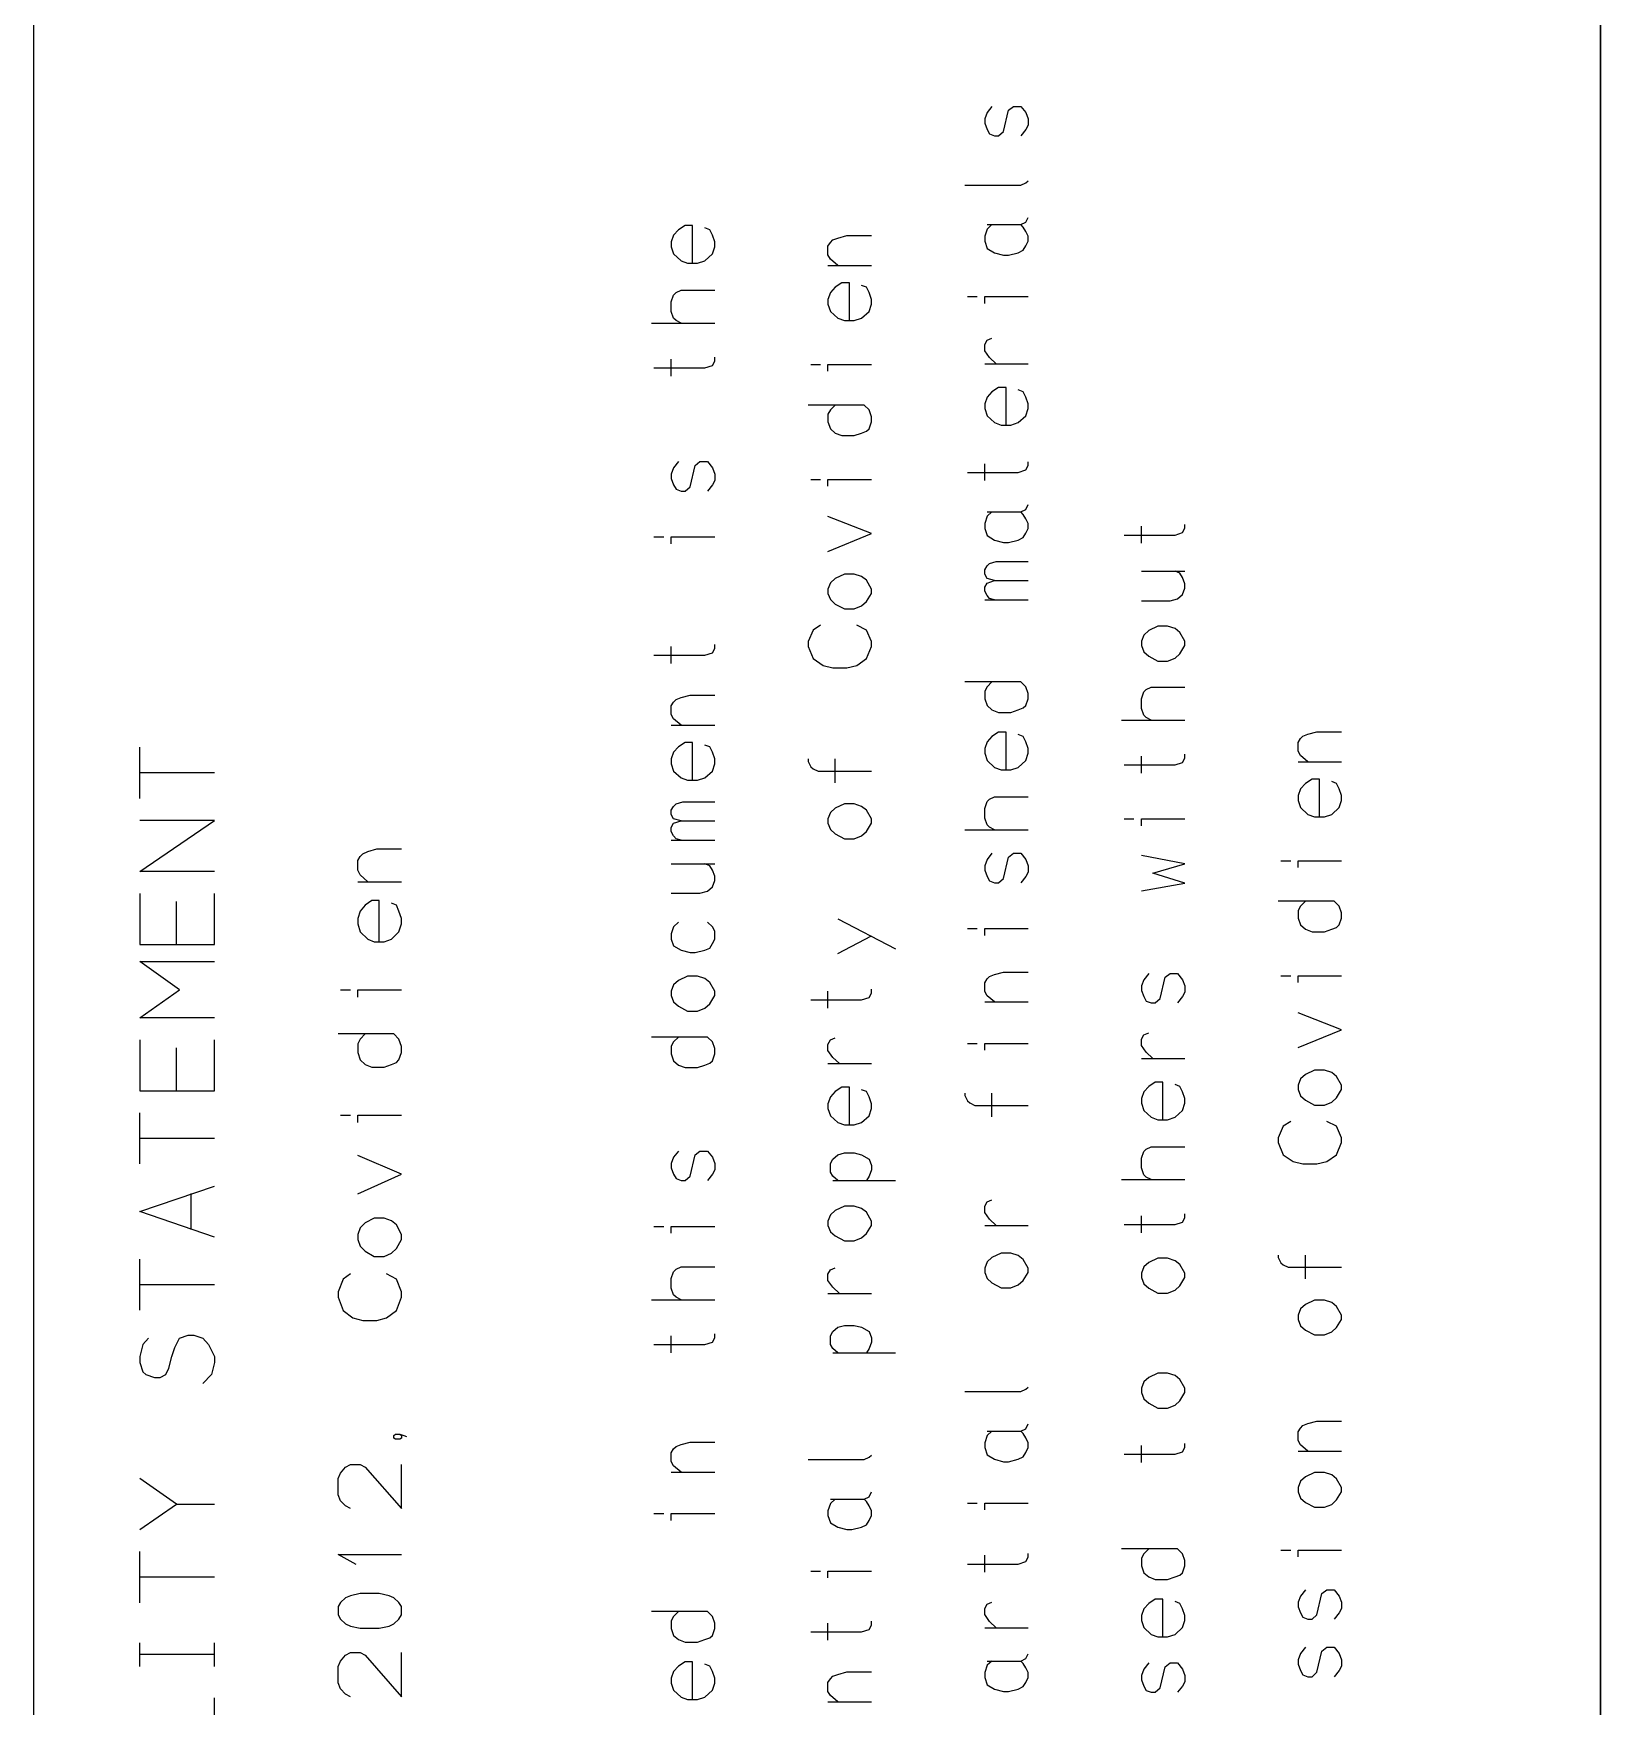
# Model space of a CAD drawing. Extents: x 8 to 288, y -6 to 426.
# Drawn here: x 248.99 to 278.99, y 275.71 to 307.74 of the extents above; entities that cross this region are included whole.
import ezdxf

# ---------------------------------------------------------------- set-up
doc = ezdxf.new("R2010")
doc.units = 0
doc.layers.get('0').update_dxf_attribs({"linetype": 'CONTINUOUS'})

msp = doc.modelspace()

# ---------------------------------------------------------------- linework, layer by layer
at = {"color": 0}
for p, q in [((278.985, 416.5), (278.985, 3.5002)), ((248.985, 308.5), (248.985, 246.499)), ((278.985, 246.499), (278.985, 308.5)), ((267.335, 306.348), (267.242, 306.228)), ((267.556, 305.866), (267.651, 306.275)), ((267.651, 306.275), (267.745, 306.348)), ((267.745, 306.348), (267.886, 306.348)), ((267.886, 306.348), (267.982, 306.228)), ((267.242, 306.228), (267.195, 306.108)), ((267.195, 306.108), (267.195, 306.024)), ((267.195, 306.024), (267.242, 305.904)), ((267.982, 306.228), (268.029, 306.108)), ((268.029, 305.986), (267.982, 305.904)), ((268.029, 306.108), (268.029, 305.986)), ((267.242, 305.904), (267.288, 305.82)), ((267.288, 305.82), (267.384, 305.784)), ((267.384, 305.784), (267.462, 305.784)), ((267.462, 305.784), (267.556, 305.866)), ((267.982, 305.904), (267.886, 305.784)), ((266.816, 304.841), (267.886, 304.841)), ((267.886, 304.841), (267.982, 304.887)), ((267.982, 304.887), (268.029, 304.924)), ((261.462, 304.068), (261.335, 303.985)), ((261.604, 304.068), (261.462, 304.068)), ((261.604, 303.346), (261.604, 304.068)), ((261.933, 303.985), (261.84, 304.023)), ((267.242, 303.999), (267.195, 303.862)), ((267.335, 304.084), (267.242, 303.999)), ((267.242, 304.084), (267.886, 304.084)), ((267.886, 304.084), (267.982, 304.13)), ((267.933, 304.037), (267.886, 304.084)), ((267.982, 303.954), (267.933, 304.037)), ((267.982, 304.13), (268.029, 304.222)), ((261.241, 303.883), (261.195, 303.754)), ((261.195, 303.754), (261.195, 303.662)), ((261.335, 303.985), (261.241, 303.883)), ((261.982, 303.883), (261.933, 303.985)), ((262.029, 303.754), (261.982, 303.883)), ((262.029, 303.662), (262.029, 303.754)), ((264.195, 303.67), (264.241, 303.744)), ((264.195, 303.503), (264.195, 303.67)), ((264.241, 303.744), (264.288, 303.791)), ((264.288, 303.791), (264.384, 303.827)), ((264.384, 303.827), (264.556, 303.874)), ((264.556, 303.874), (265.029, 303.874)), ((267.195, 303.862), (267.195, 303.768)), ((267.195, 303.768), (267.242, 303.63)), ((267.933, 303.593), (267.982, 303.676)), ((268.029, 303.862), (267.982, 303.954)), ((267.982, 303.676), (268.029, 303.768)), ((268.029, 303.768), (268.029, 303.862)), ((261.195, 303.662), (261.241, 303.523)), ((261.241, 303.523), (261.384, 303.393)), ((261.384, 303.393), (261.509, 303.346)), ((261.698, 303.346), (261.84, 303.393)), ((261.84, 303.393), (261.982, 303.523)), ((261.982, 303.523), (262.029, 303.662)), ((264.241, 303.421), (264.195, 303.503)), ((264.384, 303.299), (264.241, 303.421)), ((267.242, 303.63), (267.384, 303.546)), ((267.384, 303.546), (267.556, 303.5)), ((267.556, 303.5), (267.651, 303.5)), ((267.651, 303.5), (267.839, 303.546)), ((267.839, 303.546), (267.933, 303.593)), ((261.509, 303.346), (261.698, 303.346)), ((264.195, 303.299), (265.029, 303.299)), ((261.195, 302.607), (261.241, 302.737)), ((261.241, 302.737), (261.288, 302.784)), ((261.288, 302.784), (261.384, 302.829)), ((261.384, 302.829), (262.029, 302.829)), ((264.241, 302.784), (264.195, 302.653)), ((264.335, 302.884), (264.241, 302.784)), ((264.462, 302.969), (264.335, 302.884)), ((264.604, 302.969), (264.462, 302.969)), ((264.604, 302.247), (264.604, 302.969)), ((264.933, 302.884), (264.84, 302.922)), ((264.982, 302.784), (264.933, 302.884)), ((265.029, 302.653), (264.982, 302.784)), ((261.195, 302.423), (261.195, 302.607)), ((261.241, 302.292), (261.195, 302.423)), ((264.195, 302.653), (264.195, 302.561)), ((264.195, 302.561), (264.241, 302.423)), ((264.241, 302.423), (264.384, 302.292)), ((264.84, 302.292), (264.982, 302.423)), ((264.982, 302.423), (265.029, 302.561)), ((265.029, 302.561), (265.029, 302.653)), ((266.864, 302.706), (267.053, 302.706)), ((267.195, 302.576), (267.195, 302.706)), ((267.195, 302.706), (268.029, 302.706)), ((260.816, 302.2), (262.029, 302.2)), ((261.288, 302.247), (261.241, 302.292)), ((261.384, 302.2), (261.288, 302.247)), ((264.384, 302.292), (264.509, 302.247)), ((264.509, 302.247), (264.698, 302.247)), ((264.698, 302.247), (264.84, 302.292)), ((267.195, 301.79), (267.242, 301.874)), ((267.195, 301.671), (267.195, 301.79)), ((267.242, 301.874), (267.335, 301.912)), ((261.195, 301.183), (261.195, 301.508)), ((261.982, 301.387), (262.029, 301.471)), ((262.029, 301.471), (262.029, 301.545)), ((267.288, 301.541), (267.195, 301.671)), ((267.415, 301.42), (267.288, 301.541)), ((260.864, 301.341), (261.84, 301.341)), ((261.84, 301.341), (261.982, 301.387)), ((263.864, 301.406), (264.053, 301.406)), ((264.195, 301.276), (264.195, 301.406)), ((264.195, 301.406), (265.029, 301.406)), ((267.195, 301.42), (268.029, 301.42)), ((267.335, 300.885), (267.242, 300.783)), ((267.462, 300.969), (267.335, 300.885)), ((267.604, 300.969), (267.462, 300.969)), ((267.604, 300.247), (267.604, 300.969)), ((267.933, 300.885), (267.839, 300.922)), ((267.982, 300.783), (267.933, 300.885)), ((264.886, 300.63), (263.816, 300.63)), ((264.241, 300.536), (264.195, 300.454)), ((264.335, 300.63), (264.241, 300.536)), ((264.982, 300.536), (264.886, 300.63)), ((265.029, 300.407), (264.982, 300.536)), ((267.242, 300.783), (267.195, 300.653)), ((267.195, 300.653), (267.195, 300.561)), ((267.195, 300.561), (267.242, 300.422)), ((268.029, 300.653), (267.982, 300.783)), ((267.982, 300.422), (268.029, 300.561)), ((268.029, 300.561), (268.029, 300.653)), ((264.195, 300.454), (264.195, 300.306)), ((264.195, 300.306), (264.241, 300.175)), ((264.241, 300.175), (264.335, 300.093)), ((264.933, 300.13), (264.982, 300.175)), ((264.982, 300.175), (265.029, 300.306)), ((265.029, 300.306), (265.029, 300.407)), ((267.242, 300.422), (267.384, 300.293)), ((267.384, 300.293), (267.509, 300.247)), ((267.509, 300.247), (267.698, 300.247)), ((267.698, 300.247), (267.839, 300.293)), ((267.839, 300.293), (267.982, 300.422)), ((264.335, 300.093), (264.462, 300.046)), ((264.462, 300.046), (264.698, 300.046)), ((264.698, 300.046), (264.84, 300.093)), ((264.84, 300.093), (264.933, 300.13)), ((261.335, 299.548), (261.241, 299.428)), ((261.651, 299.474), (261.745, 299.548)), ((261.745, 299.548), (261.886, 299.548)), ((261.886, 299.548), (261.982, 299.428)), ((267.195, 299.183), (267.195, 299.507)), ((268.029, 299.47), (268.029, 299.544)), ((261.241, 299.428), (261.195, 299.307)), ((261.195, 299.307), (261.195, 299.224)), ((261.195, 299.224), (261.241, 299.103)), ((261.556, 299.066), (261.651, 299.474)), ((261.982, 299.428), (262.029, 299.307)), ((262.029, 299.187), (261.982, 299.103)), ((262.029, 299.307), (262.029, 299.187)), ((263.864, 299.205), (264.053, 299.205)), ((264.195, 299.075), (264.195, 299.205)), ((264.195, 299.205), (265.029, 299.205)), ((266.864, 299.34), (267.839, 299.34)), ((267.839, 299.34), (267.982, 299.387)), ((267.982, 299.387), (268.029, 299.47)), ((261.241, 299.103), (261.288, 299.02)), ((261.288, 299.02), (261.384, 298.983)), ((261.384, 298.983), (261.462, 298.983)), ((261.462, 298.983), (261.556, 299.066)), ((261.982, 299.103), (261.886, 298.983)), ((267.335, 298.584), (267.242, 298.5)), ((267.242, 298.584), (267.886, 298.584)), ((267.886, 298.584), (267.982, 298.629)), ((267.933, 298.537), (267.886, 298.584)), ((267.982, 298.629), (268.029, 298.723)), ((265.029, 298.17), (264.195, 298.494)), ((267.242, 298.5), (267.195, 298.36)), ((267.195, 298.36), (267.195, 298.268)), ((267.195, 298.268), (267.242, 298.13)), ((267.982, 298.454), (267.933, 298.537)), ((268.029, 298.36), (267.982, 298.454)), ((267.982, 298.176), (268.029, 298.268)), ((268.029, 298.268), (268.029, 298.36)), ((270.195, 297.983), (270.195, 298.308)), ((270.982, 298.187), (271.029, 298.271)), ((271.029, 298.271), (271.029, 298.344)), ((260.864, 298.105), (261.053, 298.105)), ((261.195, 297.976), (261.195, 298.105)), ((261.195, 298.105), (262.029, 298.105)), ((264.195, 297.827), (265.029, 298.17)), ((267.242, 298.13), (267.384, 298.046)), ((267.384, 298.046), (267.556, 298)), ((267.556, 298), (267.651, 298)), ((267.651, 298), (267.839, 298.046)), ((267.839, 298.046), (267.933, 298.093)), ((267.933, 298.093), (267.982, 298.176)), ((269.864, 298.141), (270.839, 298.141)), ((270.839, 298.141), (270.982, 298.187)), ((267.242, 297.549), (267.288, 297.594)), ((267.288, 297.594), (267.415, 297.632)), ((267.415, 297.632), (268.029, 297.632)), ((264.335, 297.312), (264.241, 297.228)), ((264.509, 297.394), (264.335, 297.312)), ((264.698, 297.394), (264.509, 297.394)), ((264.84, 297.348), (264.698, 297.394)), ((264.933, 297.275), (264.84, 297.348)), ((265.029, 297.108), (264.933, 297.275)), ((267.195, 297.474), (267.242, 297.549)), ((267.195, 297.39), (267.195, 297.474)), ((267.242, 297.308), (267.195, 297.39)), ((267.384, 297.27), (267.242, 297.308)), ((267.242, 297.223), (267.384, 297.27)), ((267.384, 297.27), (268.029, 297.27)), ((270.195, 297.448), (271.029, 297.448)), ((270.933, 297.411), (270.839, 297.448)), ((270.982, 297.328), (270.933, 297.411)), ((271.029, 297.207), (270.982, 297.328)), ((264.241, 297.228), (264.195, 297.108)), ((264.195, 297.108), (264.195, 297.024)), ((264.195, 297.024), (264.241, 296.904)), ((264.933, 296.867), (265.029, 297.024)), ((265.029, 297.024), (265.029, 297.108)), ((267.195, 297.141), (267.242, 297.223)), ((267.195, 297.066), (267.195, 297.141)), ((267.242, 296.984), (267.195, 297.066)), ((267.288, 296.927), (267.242, 296.984)), ((270.886, 296.92), (270.982, 297.003)), ((270.982, 297.003), (271.029, 297.124)), ((271.029, 297.124), (271.029, 297.207)), ((264.241, 296.904), (264.335, 296.82)), ((264.335, 296.82), (264.509, 296.727)), ((264.509, 296.727), (264.698, 296.727)), ((264.698, 296.727), (264.84, 296.784)), ((264.84, 296.784), (264.933, 296.867)), ((267.195, 296.9), (268.029, 296.9)), ((267.384, 296.9), (267.288, 296.927)), ((270.195, 296.883), (270.745, 296.883)), ((270.745, 296.883), (270.886, 296.92)), ((263.911, 296.322), (263.816, 296.101)), ((264.053, 296.414), (263.911, 296.322)), ((264.933, 296.322), (264.745, 296.414)), ((265.029, 296.101), (264.933, 296.322)), ((270.335, 296.311), (270.242, 296.227)), ((270.509, 296.394), (270.335, 296.311)), ((270.698, 296.394), (270.509, 296.394)), ((270.839, 296.349), (270.698, 296.394)), ((270.933, 296.274), (270.839, 296.349)), ((261.195, 295.683), (261.195, 296.007)), ((262.029, 295.971), (262.029, 296.044)), ((263.816, 296.101), (263.816, 296.007)), ((263.816, 296.007), (263.911, 295.775)), ((264.933, 295.775), (265.029, 296.007)), ((265.029, 296.007), (265.029, 296.101)), ((270.242, 296.227), (270.195, 296.107)), ((270.195, 296.107), (270.195, 296.025)), ((270.195, 296.025), (270.242, 295.903)), ((271.029, 296.107), (270.933, 296.274)), ((270.933, 295.866), (271.029, 296.025)), ((271.029, 296.025), (271.029, 296.107)), ((260.864, 295.841), (261.84, 295.841)), ((261.84, 295.841), (261.982, 295.887)), ((261.982, 295.887), (262.029, 295.971)), ((263.911, 295.775), (264.1, 295.646)), ((264.745, 295.646), (264.933, 295.775)), ((270.242, 295.903), (270.335, 295.821)), ((270.335, 295.821), (270.509, 295.728)), ((270.509, 295.728), (270.698, 295.728)), ((270.698, 295.728), (270.839, 295.783)), ((270.839, 295.783), (270.933, 295.866)), ((264.1, 295.646), (264.288, 295.6)), ((264.288, 295.6), (264.556, 295.6)), ((264.556, 295.6), (264.745, 295.646)), ((261.288, 294.991), (261.384, 295.028)), ((261.384, 295.028), (261.556, 295.074)), ((261.556, 295.074), (262.029, 295.074)), ((267.886, 295.33), (266.816, 295.33)), ((267.242, 295.237), (267.195, 295.154)), ((267.195, 295.154), (267.195, 295.005)), ((267.335, 295.33), (267.242, 295.237)), ((267.982, 295.237), (267.886, 295.33)), ((268.029, 295.107), (267.982, 295.237)), ((268.029, 295.005), (268.029, 295.107)), ((270.195, 295.008), (270.242, 295.137)), ((270.242, 295.137), (270.288, 295.183)), ((270.288, 295.183), (270.383, 295.229)), ((270.383, 295.229), (271.029, 295.229)), ((261.195, 294.87), (261.241, 294.944)), ((261.195, 294.703), (261.195, 294.87)), ((261.241, 294.621), (261.195, 294.703)), ((261.241, 294.944), (261.288, 294.991)), ((267.195, 295.005), (267.242, 294.875)), ((267.242, 294.875), (267.335, 294.793)), ((267.335, 294.793), (267.462, 294.746)), ((267.462, 294.746), (267.698, 294.746)), ((267.698, 294.746), (267.839, 294.793)), ((267.839, 294.793), (267.933, 294.83)), ((267.933, 294.83), (267.982, 294.875)), ((267.982, 294.875), (268.029, 295.005)), ((270.195, 294.822), (270.195, 295.008)), ((270.242, 294.692), (270.195, 294.822)), ((261.195, 294.501), (262.029, 294.501)), ((261.384, 294.501), (261.241, 294.621)), ((269.816, 294.6), (271.029, 294.6)), ((270.288, 294.647), (270.242, 294.692)), ((270.383, 294.6), (270.288, 294.647)), ((251.022, 293.1), (251.022, 294.077)), ((261.335, 294.086), (261.241, 293.984)), ((261.462, 294.168), (261.335, 294.086)), ((261.604, 294.168), (261.462, 294.168)), ((261.604, 293.446), (261.604, 294.168)), ((261.933, 294.086), (261.84, 294.121)), ((261.982, 293.984), (261.933, 294.086)), ((267.242, 294.184), (267.195, 294.054)), ((267.335, 294.285), (267.242, 294.184)), ((267.462, 294.368), (267.335, 294.285)), ((267.604, 294.368), (267.462, 294.368)), ((267.604, 293.646), (267.604, 294.368)), ((267.933, 294.285), (267.839, 294.323)), ((267.982, 294.184), (267.933, 294.285)), ((268.029, 294.054), (267.982, 294.184)), ((273.195, 294.17), (273.242, 294.244)), ((273.195, 294.003), (273.195, 294.17)), ((273.242, 294.244), (273.288, 294.291)), ((273.288, 294.291), (273.383, 294.328)), ((273.383, 294.328), (273.556, 294.374)), ((273.556, 294.374), (274.028, 294.374)), ((261.241, 293.984), (261.195, 293.854)), ((261.195, 293.854), (261.195, 293.761)), ((261.195, 293.761), (261.241, 293.623)), ((262.029, 293.854), (261.982, 293.984)), ((261.982, 293.623), (262.029, 293.761)), ((262.029, 293.761), (262.029, 293.854)), ((263.816, 293.854), (263.816, 293.807)), ((263.816, 293.807), (263.864, 293.706)), ((264.335, 293.4), (264.335, 293.854)), ((267.195, 294.054), (267.195, 293.962)), ((267.195, 293.962), (267.242, 293.823)), ((267.242, 293.823), (267.384, 293.693)), ((267.839, 293.693), (267.982, 293.823)), ((267.982, 293.823), (268.029, 293.962)), ((268.029, 293.962), (268.029, 294.054)), ((269.864, 293.741), (270.839, 293.741)), ((270.195, 293.583), (270.195, 293.908)), ((270.839, 293.741), (270.982, 293.787)), ((270.982, 293.787), (271.029, 293.871)), ((271.029, 293.871), (271.029, 293.944)), ((273.242, 293.92), (273.195, 294.003)), ((273.195, 293.8), (274.028, 293.8)), ((273.383, 293.8), (273.242, 293.92)), ((252.448, 293.588), (251.022, 293.588)), ((261.241, 293.623), (261.384, 293.493)), ((261.384, 293.493), (261.509, 293.446)), ((261.509, 293.446), (261.698, 293.446)), ((261.698, 293.446), (261.84, 293.493)), ((261.84, 293.493), (261.982, 293.623)), ((263.864, 293.706), (263.911, 293.668)), ((263.911, 293.668), (264.006, 293.623)), ((264.006, 293.623), (265.029, 293.623)), ((267.384, 293.693), (267.509, 293.646)), ((267.509, 293.646), (267.698, 293.646)), ((267.698, 293.646), (267.839, 293.693)), ((273.462, 293.468), (273.335, 293.386)), ((273.604, 293.468), (273.462, 293.468)), ((273.604, 292.746), (273.604, 293.468)), ((273.933, 293.386), (273.84, 293.421)), ((267.288, 293.084), (267.384, 293.129)), ((267.384, 293.129), (268.029, 293.129)), ((273.242, 293.284), (273.195, 293.154)), ((273.195, 293.154), (273.195, 293.061)), ((273.335, 293.386), (273.242, 293.284)), ((273.982, 293.284), (273.933, 293.386)), ((274.028, 293.154), (273.982, 293.284)), ((274.028, 293.061), (274.028, 293.154)), ((261.195, 292.874), (261.241, 292.947)), ((261.195, 292.79), (261.195, 292.874)), ((261.241, 292.708), (261.195, 292.79)), ((261.241, 292.947), (261.288, 292.994)), ((261.288, 292.994), (261.415, 293.032)), ((261.415, 293.032), (262.029, 293.032)), ((264.241, 292.828), (264.195, 292.708)), ((264.335, 292.912), (264.241, 292.828)), ((264.509, 292.994), (264.335, 292.912)), ((264.698, 292.994), (264.509, 292.994)), ((264.84, 292.947), (264.698, 292.994)), ((264.933, 292.874), (264.84, 292.947)), ((265.029, 292.708), (264.933, 292.874)), ((267.195, 292.908), (267.242, 293.037)), ((267.195, 292.723), (267.195, 292.908)), ((267.242, 293.037), (267.288, 293.084)), ((273.195, 293.061), (273.242, 292.923)), ((273.242, 292.923), (273.383, 292.793)), ((273.383, 292.793), (273.509, 292.746)), ((273.698, 292.746), (273.84, 292.793)), ((273.84, 292.793), (273.982, 292.923)), ((273.982, 292.923), (274.028, 293.061)), ((251.022, 291.7), (252.448, 292.678)), ((252.448, 292.678), (251.022, 292.678)), ((261.195, 292.541), (261.241, 292.624)), ((261.195, 292.467), (261.195, 292.541)), ((261.241, 292.384), (261.195, 292.467)), ((261.384, 292.67), (261.241, 292.708)), ((261.241, 292.624), (261.384, 292.67)), ((261.384, 292.67), (262.029, 292.67)), ((264.195, 292.708), (264.195, 292.624)), ((264.195, 292.624), (264.241, 292.504)), ((264.241, 292.504), (264.335, 292.42)), ((264.84, 292.384), (264.933, 292.467)), ((264.933, 292.467), (265.029, 292.624)), ((265.029, 292.624), (265.029, 292.708)), ((266.816, 292.5), (268.029, 292.5)), ((267.242, 292.592), (267.195, 292.723)), ((267.288, 292.547), (267.242, 292.592)), ((267.384, 292.5), (267.288, 292.547)), ((269.864, 292.705), (270.053, 292.705)), ((270.195, 292.576), (270.195, 292.705)), ((270.195, 292.705), (271.029, 292.705)), ((273.509, 292.746), (273.698, 292.746)), ((261.195, 292.3), (262.029, 292.3)), ((261.288, 292.328), (261.241, 292.384)), ((261.384, 292.3), (261.288, 292.328)), ((264.335, 292.42), (264.509, 292.328)), ((264.509, 292.328), (264.698, 292.328)), ((264.698, 292.328), (264.84, 292.384)), ((255.195, 291.907), (255.242, 291.989)), ((255.195, 291.724), (255.195, 291.907)), ((255.242, 291.989), (255.288, 292.039)), ((255.288, 292.039), (255.384, 292.081)), ((255.384, 292.081), (255.556, 292.132)), ((255.556, 292.132), (256.028, 292.132)), ((261.195, 291.848), (262.029, 291.848)), ((261.933, 291.811), (261.84, 291.848)), ((267.242, 291.928), (267.195, 291.808)), ((267.335, 292.048), (267.242, 291.928)), ((267.556, 291.567), (267.651, 291.975)), ((267.651, 291.975), (267.745, 292.048)), ((267.745, 292.048), (267.886, 292.048)), ((267.886, 292.048), (267.982, 291.928)), ((267.982, 291.928), (268.029, 291.808)), ((271.029, 291.846), (270.195, 292.004)), ((270.415, 291.67), (271.029, 291.846)), ((272.864, 291.906), (273.053, 291.906)), ((273.195, 291.776), (273.195, 291.906)), ((273.195, 291.906), (274.028, 291.906)), ((252.448, 291.7), (251.022, 291.7)), ((255.242, 291.633), (255.195, 291.724)), ((255.195, 291.501), (256.028, 291.501)), ((255.384, 291.501), (255.242, 291.633)), ((261.982, 291.728), (261.933, 291.811)), ((262.029, 291.608), (261.982, 291.728)), ((261.982, 291.404), (262.029, 291.524)), ((262.029, 291.524), (262.029, 291.608)), ((267.195, 291.808), (267.195, 291.724)), ((267.195, 291.724), (267.242, 291.604)), ((267.242, 291.604), (267.288, 291.52)), ((267.288, 291.52), (267.384, 291.483)), ((267.462, 291.483), (267.556, 291.567)), ((267.982, 291.604), (267.886, 291.483)), ((268.029, 291.687), (267.982, 291.604)), ((268.029, 291.808), (268.029, 291.687)), ((271.029, 291.476), (270.415, 291.67)), ((251.022, 291.277), (251.022, 290.3)), ((252.448, 290.3), (252.448, 291.277)), ((261.195, 291.283), (261.745, 291.283)), ((261.745, 291.283), (261.886, 291.32)), ((261.886, 291.32), (261.982, 291.404)), ((267.384, 291.483), (267.462, 291.483)), ((270.195, 291.328), (271.029, 291.476)), ((251.726, 290.3), (251.726, 291.122)), ((255.242, 290.941), (255.195, 290.799)), ((255.335, 291.054), (255.242, 290.941)), ((255.462, 291.145), (255.335, 291.054)), ((255.604, 291.145), (255.462, 291.145)), ((255.604, 290.351), (255.604, 291.145)), ((255.933, 291.054), (255.84, 291.094)), ((255.982, 290.941), (255.933, 291.054)), ((256.028, 290.799), (255.982, 290.941)), ((273.886, 291.13), (272.816, 291.13)), ((273.242, 291.037), (273.195, 290.953)), ((273.195, 290.953), (273.195, 290.806)), ((273.335, 291.13), (273.242, 291.037)), ((273.982, 291.037), (273.886, 291.13)), ((274.028, 290.908), (273.982, 291.037)), ((274.028, 290.806), (274.028, 290.908)), ((255.195, 290.799), (255.195, 290.697)), ((255.195, 290.697), (255.242, 290.544)), ((255.242, 290.544), (255.384, 290.402)), ((255.84, 290.402), (255.982, 290.544)), ((255.982, 290.544), (256.028, 290.697)), ((256.028, 290.697), (256.028, 290.799)), ((261.241, 290.637), (261.195, 290.507)), ((261.335, 290.73), (261.241, 290.637)), ((261.982, 290.637), (261.886, 290.73)), ((262.029, 290.554), (261.982, 290.637)), ((262.029, 290.405), (262.029, 290.554)), ((264.384, 290.795), (265.485, 290.22)), ((266.864, 290.606), (267.053, 290.606)), ((267.195, 290.475), (267.195, 290.606)), ((267.195, 290.606), (268.029, 290.606)), ((273.195, 290.806), (273.242, 290.677)), ((273.242, 290.677), (273.335, 290.593)), ((273.335, 290.593), (273.462, 290.547)), ((273.462, 290.547), (273.698, 290.547)), ((273.698, 290.547), (273.84, 290.593)), ((273.84, 290.593), (273.933, 290.63)), ((273.933, 290.63), (273.982, 290.677)), ((273.982, 290.677), (274.028, 290.806)), ((251.022, 290.3), (252.448, 290.3)), ((255.384, 290.402), (255.509, 290.351)), ((255.509, 290.351), (255.698, 290.351)), ((255.698, 290.351), (255.84, 290.402)), ((261.195, 290.507), (261.195, 290.405)), ((261.195, 290.405), (261.241, 290.275)), ((261.241, 290.275), (261.384, 290.193)), ((261.84, 290.193), (261.933, 290.23)), ((261.933, 290.23), (261.982, 290.322)), ((261.982, 290.322), (262.029, 290.405)), ((264.384, 290.128), (265.029, 290.47)), ((251.781, 289.433), (251.022, 289.978)), ((251.022, 289.978), (252.448, 289.978)), ((261.384, 290.193), (261.556, 290.146)), ((261.556, 290.146), (261.651, 290.146)), ((261.651, 290.146), (261.84, 290.193)), ((261.335, 289.611), (261.241, 289.527)), ((261.509, 289.694), (261.335, 289.611)), ((261.698, 289.694), (261.509, 289.694)), ((261.84, 289.649), (261.698, 289.694)), ((261.933, 289.574), (261.84, 289.649)), ((262.029, 289.407), (261.933, 289.574)), ((267.195, 289.57), (267.242, 289.644)), ((267.242, 289.644), (267.288, 289.691)), ((267.288, 289.691), (267.384, 289.728)), ((267.384, 289.728), (267.556, 289.774)), ((267.556, 289.774), (268.029, 289.774)), ((270.242, 289.628), (270.195, 289.508)), ((270.335, 289.748), (270.242, 289.628)), ((270.556, 289.267), (270.651, 289.675)), ((270.651, 289.675), (270.745, 289.748)), ((270.745, 289.748), (270.886, 289.748)), ((270.886, 289.748), (270.982, 289.628)), ((270.982, 289.628), (271.029, 289.508)), ((272.864, 289.705), (273.053, 289.705)), ((273.195, 289.576), (273.195, 289.705)), ((273.195, 289.705), (274.028, 289.705)), ((251.022, 288.9), (251.781, 289.433)), ((254.864, 289.436), (255.053, 289.436)), ((255.195, 289.293), (255.195, 289.436)), ((255.195, 289.436), (256.028, 289.436)), ((261.241, 289.527), (261.195, 289.407)), ((261.195, 289.407), (261.195, 289.325)), ((261.195, 289.325), (261.241, 289.203)), ((261.933, 289.166), (262.029, 289.325)), ((262.029, 289.325), (262.029, 289.407)), ((264.195, 289.083), (264.195, 289.407)), ((264.84, 289.241), (264.982, 289.287)), ((264.982, 289.287), (265.029, 289.37)), ((265.029, 289.37), (265.029, 289.445)), ((267.195, 289.403), (267.195, 289.57)), ((267.242, 289.32), (267.195, 289.403)), ((267.384, 289.201), (267.242, 289.32)), ((270.195, 289.508), (270.195, 289.424)), ((270.195, 289.424), (270.242, 289.304)), ((270.242, 289.304), (270.288, 289.22)), ((270.462, 289.183), (270.556, 289.267)), ((270.982, 289.304), (270.886, 289.183)), ((271.029, 289.387), (270.982, 289.304)), ((271.029, 289.508), (271.029, 289.387)), ((261.241, 289.203), (261.335, 289.121)), ((261.335, 289.121), (261.509, 289.028)), ((261.509, 289.028), (261.698, 289.028)), ((261.698, 289.028), (261.84, 289.083)), ((261.84, 289.083), (261.933, 289.166)), ((263.864, 289.241), (264.84, 289.241)), ((267.195, 289.201), (268.029, 289.201)), ((270.288, 289.22), (270.383, 289.183)), ((270.383, 289.183), (270.462, 289.183)), ((274.028, 288.67), (273.195, 288.994)), ((252.448, 288.9), (251.022, 288.9)), ((273.195, 288.328), (274.028, 288.67)), ((251.022, 288.477), (251.022, 287.5)), ((251.726, 287.5), (251.726, 288.323)), ((252.448, 287.5), (252.448, 288.477)), ((255.887, 288.593), (254.816, 288.593)), ((255.242, 288.491), (255.195, 288.399)), ((255.195, 288.399), (255.195, 288.236)), ((255.335, 288.593), (255.242, 288.491)), ((255.982, 288.491), (255.887, 288.593)), ((256.028, 288.347), (255.982, 288.491)), ((256.028, 288.236), (256.028, 288.347)), ((261.886, 288.53), (260.816, 288.53)), ((261.241, 288.437), (261.195, 288.353)), ((261.195, 288.353), (261.195, 288.206)), ((261.335, 288.53), (261.241, 288.437)), ((261.982, 288.437), (261.886, 288.53)), ((262.029, 288.308), (261.982, 288.437)), ((262.029, 288.206), (262.029, 288.308)), ((264.195, 288.39), (264.241, 288.475)), ((264.195, 288.271), (264.195, 288.39)), ((264.241, 288.475), (264.335, 288.512)), ((266.864, 288.405), (267.053, 288.405)), ((267.195, 288.276), (267.195, 288.405)), ((267.195, 288.405), (268.029, 288.405)), ((270.195, 288.491), (270.242, 288.574)), ((270.195, 288.371), (270.195, 288.491)), ((270.288, 288.24), (270.195, 288.371)), ((270.242, 288.574), (270.335, 288.611)), ((255.195, 288.236), (255.242, 288.094)), ((255.242, 288.094), (255.335, 288.002)), ((255.335, 288.002), (255.462, 287.951)), ((255.698, 287.951), (255.84, 288.002)), ((255.84, 288.002), (255.933, 288.043)), ((255.933, 288.043), (255.982, 288.094)), ((255.982, 288.094), (256.028, 288.236)), ((261.195, 288.206), (261.241, 288.076)), ((261.241, 288.076), (261.335, 287.992)), ((261.335, 287.992), (261.462, 287.947)), ((261.698, 287.947), (261.84, 287.992)), ((261.84, 287.992), (261.933, 288.029)), ((261.933, 288.029), (261.982, 288.076)), ((261.982, 288.076), (262.029, 288.206)), ((264.288, 288.141), (264.195, 288.271)), ((264.195, 288.021), (265.029, 288.021)), ((264.415, 288.021), (264.288, 288.141)), ((270.195, 288.12), (271.029, 288.12)), ((270.415, 288.12), (270.288, 288.24)), ((255.462, 287.951), (255.698, 287.951)), ((261.462, 287.947), (261.698, 287.947)), ((270.462, 287.668), (270.335, 287.586)), ((270.604, 287.668), (270.462, 287.668)), ((270.604, 286.946), (270.604, 287.668)), ((273.242, 287.728), (273.195, 287.608)), ((273.335, 287.812), (273.242, 287.728)), ((273.509, 287.894), (273.335, 287.812)), ((273.698, 287.894), (273.509, 287.894)), ((273.84, 287.849), (273.698, 287.894)), ((273.933, 287.774), (273.84, 287.849)), ((274.028, 287.608), (273.933, 287.774)), ((251.022, 287.5), (252.448, 287.5)), ((264.241, 287.383), (264.195, 287.254)), ((264.335, 287.485), (264.241, 287.383)), ((264.462, 287.569), (264.335, 287.485)), ((264.604, 287.569), (264.462, 287.569)), ((264.604, 286.847), (264.604, 287.569)), ((264.933, 287.485), (264.84, 287.522)), ((264.982, 287.383), (264.933, 287.485)), ((265.029, 287.254), (264.982, 287.383)), ((266.816, 287.453), (266.816, 287.408)), ((266.816, 287.408), (266.864, 287.306)), ((267.335, 287), (267.335, 287.453)), ((270.242, 287.484), (270.195, 287.354)), ((270.195, 287.354), (270.195, 287.262)), ((270.335, 287.586), (270.242, 287.484)), ((270.933, 287.586), (270.839, 287.623)), ((270.982, 287.484), (270.933, 287.586)), ((271.029, 287.354), (270.982, 287.484)), ((271.029, 287.262), (271.029, 287.354)), ((273.195, 287.608), (273.195, 287.523)), ((273.195, 287.523), (273.242, 287.404)), ((273.242, 287.404), (273.335, 287.321)), ((273.84, 287.284), (273.933, 287.366)), ((273.933, 287.366), (274.028, 287.523)), ((274.028, 287.523), (274.028, 287.608)), ((251.022, 286.1), (251.022, 287.079)), ((254.864, 287.036), (255.053, 287.036)), ((255.195, 286.894), (255.195, 287.036)), ((255.195, 287.036), (256.028, 287.036)), ((264.195, 287.254), (264.195, 287.161)), ((264.195, 287.161), (264.241, 287.022)), ((264.241, 287.022), (264.384, 286.892)), ((264.84, 286.892), (264.982, 287.022)), ((264.982, 287.022), (265.029, 287.161)), ((265.029, 287.161), (265.029, 287.254)), ((266.864, 287.306), (266.911, 287.269)), ((266.911, 287.269), (267.006, 287.222)), ((267.006, 287.222), (268.029, 287.222)), ((270.195, 287.262), (270.242, 287.123)), ((270.242, 287.123), (270.383, 286.993)), ((270.839, 286.993), (270.982, 287.123)), ((270.982, 287.123), (271.029, 287.262)), ((273.335, 287.321), (273.509, 287.227)), ((273.509, 287.227), (273.698, 287.227)), ((273.698, 287.227), (273.84, 287.284)), ((264.384, 286.892), (264.509, 286.847)), ((264.509, 286.847), (264.698, 286.847)), ((264.698, 286.847), (264.84, 286.892)), ((270.383, 286.993), (270.509, 286.946)), ((270.509, 286.946), (270.698, 286.946)), ((270.698, 286.946), (270.839, 286.993)), ((272.911, 286.822), (272.816, 286.6)), ((273.053, 286.915), (272.911, 286.822)), ((273.933, 286.822), (273.745, 286.915)), ((274.028, 286.6), (273.933, 286.822)), ((252.448, 286.589), (251.022, 286.589)), ((270.242, 286.337), (270.288, 286.384)), ((270.288, 286.384), (270.383, 286.429)), ((270.383, 286.429), (271.029, 286.429)), ((272.816, 286.6), (272.816, 286.508)), ((272.816, 286.508), (272.911, 286.276)), ((273.933, 286.276), (274.028, 286.508)), ((274.028, 286.508), (274.028, 286.6)), ((256.028, 285.907), (255.195, 286.264)), ((261.241, 286.228), (261.195, 286.107)), ((261.195, 286.107), (261.195, 286.024)), ((261.335, 286.348), (261.241, 286.228)), ((261.556, 285.867), (261.651, 286.274)), ((261.651, 286.274), (261.745, 286.348)), ((261.745, 286.348), (261.886, 286.348)), ((261.886, 286.348), (261.982, 286.228)), ((261.982, 286.228), (262.029, 286.107)), ((262.029, 286.107), (262.029, 285.987)), ((264.241, 286.107), (264.288, 286.191)), ((264.241, 285.94), (264.241, 286.107)), ((264.288, 286.191), (264.384, 286.274)), ((264.384, 286.274), (264.509, 286.311)), ((264.509, 286.311), (264.698, 286.311)), ((264.698, 286.311), (264.84, 286.274)), ((264.84, 286.274), (264.982, 286.191)), ((264.982, 286.191), (265.029, 286.07)), ((265.029, 286.07), (265.029, 285.987)), ((270.195, 286.208), (270.242, 286.337)), ((270.195, 286.023), (270.195, 286.208)), ((272.911, 286.276), (273.1, 286.147)), ((273.1, 286.147), (273.288, 286.1)), ((273.288, 286.1), (273.556, 286.1)), ((273.556, 286.1), (273.745, 286.147)), ((273.745, 286.147), (273.933, 286.276)), ((255.195, 285.531), (256.028, 285.907)), ((261.195, 286.024), (261.241, 285.905)), ((261.241, 285.905), (261.288, 285.82)), ((261.288, 285.82), (261.384, 285.783)), ((261.384, 285.783), (261.462, 285.783)), ((261.462, 285.783), (261.556, 285.867)), ((261.982, 285.905), (261.886, 285.783)), ((262.029, 285.987), (261.982, 285.905)), ((264.288, 285.867), (264.241, 285.94)), ((264.384, 285.783), (264.288, 285.867)), ((264.288, 285.783), (265.485, 285.783)), ((264.982, 285.867), (264.933, 285.783)), ((265.029, 285.987), (264.982, 285.867)), ((269.816, 285.8), (271.029, 285.8)), ((270.242, 285.892), (270.195, 286.023)), ((270.288, 285.846), (270.242, 285.892)), ((270.383, 285.8), (270.288, 285.846)), ((251.022, 285.189), (252.448, 285.678)), ((252.003, 284.845), (252.003, 285.534)), ((267.242, 285.374), (267.335, 285.411)), ((252.448, 284.7), (251.022, 285.189)), ((264.241, 285.127), (264.195, 285.007)), ((264.335, 285.211), (264.241, 285.127)), ((264.509, 285.294), (264.335, 285.211)), ((264.698, 285.294), (264.509, 285.294)), ((264.84, 285.248), (264.698, 285.294)), ((264.933, 285.174), (264.84, 285.248)), ((265.029, 285.007), (264.933, 285.174)), ((267.195, 285.291), (267.242, 285.374)), ((267.195, 285.17), (267.195, 285.291)), ((267.288, 285.04), (267.195, 285.17)), ((270.195, 284.784), (270.195, 285.108)), ((271.029, 285.071), (271.029, 285.145)), ((255.242, 284.88), (255.195, 284.748)), ((255.335, 284.973), (255.242, 284.88)), ((255.509, 285.064), (255.335, 284.973)), ((255.698, 285.064), (255.509, 285.064)), ((255.84, 285.013), (255.698, 285.064)), ((255.933, 284.932), (255.84, 285.013)), ((256.028, 284.748), (255.933, 284.932)), ((260.864, 284.905), (261.053, 284.905)), ((261.195, 284.776), (261.195, 284.905)), ((261.195, 284.905), (262.029, 284.905)), ((264.195, 285.007), (264.195, 284.924)), ((264.195, 284.924), (264.241, 284.803)), ((264.241, 284.803), (264.335, 284.721)), ((264.933, 284.766), (265.029, 284.924)), ((265.029, 284.924), (265.029, 285.007)), ((267.195, 284.92), (268.029, 284.92)), ((267.415, 284.92), (267.288, 285.04)), ((269.864, 284.941), (270.839, 284.941)), ((270.839, 284.941), (270.982, 284.987)), ((270.982, 284.987), (271.029, 285.071)), ((255.195, 284.748), (255.195, 284.656)), ((255.195, 284.656), (255.242, 284.523)), ((255.242, 284.523), (255.335, 284.433)), ((255.84, 284.391), (255.933, 284.484)), ((255.933, 284.484), (256.028, 284.656)), ((256.028, 284.656), (256.028, 284.748)), ((264.335, 284.721), (264.509, 284.628)), ((264.509, 284.628), (264.698, 284.628)), ((264.698, 284.628), (264.84, 284.684)), ((264.84, 284.684), (264.933, 284.766)), ((251.022, 283.3), (251.022, 284.278)), ((255.335, 284.433), (255.509, 284.331)), ((255.509, 284.331), (255.698, 284.331)), ((255.698, 284.331), (255.84, 284.391)), ((261.288, 284.084), (261.384, 284.129)), ((261.384, 284.129), (262.029, 284.129)), ((267.242, 284.227), (267.195, 284.107)), ((267.335, 284.311), (267.242, 284.227)), ((267.509, 284.394), (267.335, 284.311)), ((267.698, 284.394), (267.509, 284.394)), ((267.839, 284.348), (267.698, 284.394)), ((267.933, 284.274), (267.839, 284.348)), ((268.029, 284.107), (267.933, 284.274)), ((270.242, 284.128), (270.195, 284.007)), ((270.335, 284.211), (270.242, 284.128)), ((270.509, 284.295), (270.335, 284.211)), ((270.698, 284.295), (270.509, 284.295)), ((270.839, 284.248), (270.698, 284.295)), ((270.933, 284.173), (270.839, 284.248)), ((271.029, 284.007), (270.933, 284.173)), ((272.816, 284.354), (272.816, 284.307)), ((272.816, 284.307), (272.864, 284.205)), ((272.864, 284.205), (272.911, 284.168)), ((272.911, 284.168), (273.006, 284.123)), ((273.335, 283.899), (273.335, 284.354)), ((254.911, 283.894), (254.816, 283.65)), ((255.053, 283.996), (254.911, 283.894)), ((255.933, 283.894), (255.744, 283.996)), ((256.028, 283.65), (255.933, 283.894)), ((261.195, 283.907), (261.241, 284.037)), ((261.195, 283.722), (261.195, 283.907)), ((261.241, 284.037), (261.288, 284.084)), ((264.195, 283.99), (264.241, 284.074)), ((264.195, 283.87), (264.195, 283.99)), ((264.288, 283.741), (264.195, 283.87)), ((264.241, 284.074), (264.335, 284.112)), ((267.195, 284.107), (267.195, 284.025)), ((267.195, 284.025), (267.242, 283.904)), ((267.242, 283.904), (267.335, 283.821)), ((267.335, 283.821), (267.509, 283.728)), ((267.839, 283.784), (267.933, 283.866)), ((267.933, 283.866), (268.029, 284.025)), ((268.029, 284.025), (268.029, 284.107)), ((270.195, 284.007), (270.195, 283.924)), ((270.195, 283.924), (270.242, 283.804)), ((270.933, 283.767), (271.029, 283.924)), ((271.029, 283.924), (271.029, 284.007)), ((273.006, 284.123), (274.028, 284.123)), ((252.448, 283.789), (251.022, 283.789)), ((254.816, 283.65), (254.816, 283.548)), ((254.816, 283.548), (254.911, 283.293)), ((255.933, 283.293), (256.028, 283.548)), ((256.028, 283.548), (256.028, 283.65)), ((260.816, 283.5), (262.029, 283.5)), ((261.241, 283.592), (261.195, 283.722)), ((261.288, 283.547), (261.241, 283.592)), ((261.384, 283.5), (261.288, 283.547)), ((264.195, 283.621), (265.029, 283.621)), ((264.415, 283.621), (264.288, 283.741)), ((267.509, 283.728), (267.698, 283.728)), ((267.698, 283.728), (267.839, 283.784)), ((270.242, 283.804), (270.335, 283.72)), ((270.335, 283.72), (270.509, 283.628)), ((270.509, 283.628), (270.698, 283.628)), ((270.698, 283.628), (270.839, 283.683)), ((270.839, 283.683), (270.933, 283.767)), ((273.509, 283.494), (273.335, 283.411)), ((273.698, 283.494), (273.509, 283.494)), ((273.84, 283.449), (273.698, 283.494)), ((254.911, 283.293), (255.1, 283.151)), ((255.744, 283.151), (255.933, 283.293)), ((273.242, 283.327), (273.195, 283.208)), ((273.195, 283.208), (273.195, 283.124)), ((273.335, 283.411), (273.242, 283.327)), ((273.933, 283.374), (273.84, 283.449)), ((274.028, 283.208), (273.933, 283.374)), ((274.028, 283.124), (274.028, 283.208)), ((255.1, 283.151), (255.288, 283.1)), ((255.288, 283.1), (255.556, 283.1)), ((255.556, 283.1), (255.744, 283.151)), ((264.241, 282.808), (264.288, 282.891)), ((264.288, 282.891), (264.384, 282.975)), ((264.384, 282.975), (264.509, 283.01)), ((264.509, 283.01), (264.698, 283.01)), ((264.698, 283.01), (264.84, 282.975)), ((264.84, 282.975), (264.982, 282.891)), ((264.982, 282.891), (265.029, 282.771)), ((273.195, 283.124), (273.242, 283.004)), ((273.242, 283.004), (273.335, 282.921)), ((273.335, 282.921), (273.509, 282.827)), ((273.698, 282.827), (273.84, 282.884)), ((273.84, 282.884), (273.933, 282.966)), ((273.933, 282.966), (274.028, 283.124)), ((251.077, 282.644), (251.022, 282.411)), ((251.189, 282.767), (251.077, 282.644)), ((251.633, 282.411), (251.689, 282.589)), ((251.689, 282.589), (251.781, 282.767)), ((251.781, 282.767), (251.948, 282.822)), ((251.948, 282.822), (252.058, 282.822)), ((252.058, 282.822), (252.225, 282.767)), ((252.225, 282.767), (252.337, 282.644)), ((252.337, 282.644), (252.448, 282.411)), ((260.864, 282.641), (261.84, 282.641)), ((261.195, 282.483), (261.195, 282.808)), ((261.84, 282.641), (261.982, 282.686)), ((261.982, 282.686), (262.029, 282.771)), ((262.029, 282.771), (262.029, 282.845)), ((264.241, 282.641), (264.241, 282.808)), ((264.288, 282.567), (264.241, 282.641)), ((264.384, 282.483), (264.288, 282.567)), ((264.982, 282.567), (264.933, 282.483)), ((265.029, 282.686), (264.982, 282.567)), ((265.029, 282.771), (265.029, 282.686)), ((273.509, 282.827), (273.698, 282.827)), ((251.022, 282.411), (251.022, 282.299)), ((251.022, 282.299), (251.077, 282.122)), ((251.577, 282.189), (251.633, 282.411)), ((252.448, 282.299), (252.392, 282.067)), ((252.448, 282.411), (252.448, 282.299)), ((264.288, 282.483), (265.485, 282.483)), ((251.077, 282.122), (251.134, 282.067)), ((251.134, 282.067), (251.301, 282.011)), ((251.301, 282.011), (251.411, 282.011)), ((251.411, 282.011), (251.522, 282.067)), ((251.522, 282.067), (251.577, 282.189)), ((252.392, 282.067), (252.225, 281.9)), ((270.242, 281.927), (270.195, 281.807)), ((270.335, 282.011), (270.242, 281.927)), ((270.509, 282.094), (270.335, 282.011)), ((270.698, 282.094), (270.509, 282.094)), ((270.839, 282.049), (270.698, 282.094)), ((270.933, 281.974), (270.839, 282.049)), ((271.029, 281.807), (270.933, 281.974)), ((266.816, 281.741), (267.886, 281.741)), ((267.886, 281.741), (267.982, 281.787)), ((267.982, 281.787), (268.029, 281.824)), ((270.195, 281.807), (270.195, 281.723)), ((270.195, 281.723), (270.242, 281.603)), ((270.242, 281.603), (270.335, 281.521)), ((270.839, 281.484), (270.933, 281.566)), ((270.933, 281.566), (271.029, 281.723)), ((271.029, 281.723), (271.029, 281.807)), ((270.335, 281.521), (270.509, 281.427)), ((270.509, 281.427), (270.698, 281.427)), ((270.698, 281.427), (270.839, 281.484)), ((267.335, 280.983), (267.242, 280.899)), ((267.242, 280.983), (267.886, 280.983)), ((267.886, 280.983), (267.982, 281.03)), ((267.933, 280.937), (267.886, 280.983)), ((267.982, 280.854), (267.933, 280.937)), ((267.982, 281.03), (268.029, 281.123)), ((273.195, 280.971), (273.242, 281.044)), ((273.195, 280.804), (273.195, 280.971)), ((273.242, 281.044), (273.288, 281.091)), ((273.288, 281.091), (273.383, 281.128)), ((273.383, 281.128), (273.556, 281.173)), ((273.556, 281.173), (274.028, 281.173)), ((255.887, 280.904), (255.918, 280.924)), ((255.887, 280.852), (255.887, 280.904)), ((255.918, 280.832), (255.887, 280.852)), ((255.918, 280.924), (255.997, 280.924)), ((255.997, 280.832), (255.918, 280.832)), ((255.997, 280.924), (256.028, 280.904)), ((255.997, 280.924), (256.075, 280.904)), ((256.028, 280.852), (255.997, 280.832)), ((256.028, 280.904), (256.028, 280.852)), ((256.075, 280.904), (256.124, 280.883)), ((261.195, 280.57), (261.241, 280.644)), ((261.241, 280.644), (261.288, 280.691)), ((261.288, 280.691), (261.384, 280.729)), ((261.384, 280.729), (261.556, 280.774)), ((261.556, 280.774), (262.029, 280.774)), ((267.242, 280.899), (267.195, 280.761)), ((267.195, 280.761), (267.195, 280.669)), ((267.195, 280.669), (267.242, 280.53)), ((268.029, 280.761), (267.982, 280.854)), ((267.982, 280.575), (268.029, 280.669)), ((268.029, 280.669), (268.029, 280.761)), ((270.195, 280.384), (270.195, 280.708)), ((270.982, 280.586), (271.029, 280.671)), ((271.029, 280.671), (271.029, 280.745)), ((273.242, 280.72), (273.195, 280.804)), ((273.383, 280.6), (273.242, 280.72)), ((254.864, 280.183), (254.958, 280.294)), ((254.958, 280.294), (255.053, 280.345)), ((255.053, 280.345), (255.242, 280.345)), ((255.242, 280.345), (255.335, 280.294)), ((255.335, 280.294), (256.028, 279.501)), ((256.028, 279.501), (256.028, 280.345)), ((261.195, 280.403), (261.195, 280.57)), ((261.241, 280.32), (261.195, 280.403)), ((261.384, 280.2), (261.241, 280.32)), ((263.816, 280.44), (264.886, 280.44)), ((264.886, 280.44), (264.982, 280.487)), ((264.982, 280.487), (265.029, 280.525)), ((267.242, 280.53), (267.384, 280.446)), ((267.384, 280.446), (267.556, 280.4)), ((267.556, 280.4), (267.651, 280.4)), ((267.651, 280.4), (267.839, 280.446)), ((267.839, 280.446), (267.933, 280.493)), ((267.933, 280.493), (267.982, 280.575)), ((269.864, 280.541), (270.839, 280.541)), ((270.839, 280.541), (270.982, 280.586)), ((273.195, 280.6), (274.028, 280.6)), ((251.726, 279.589), (251.022, 280.078)), ((254.816, 280.081), (254.864, 280.183)), ((254.816, 279.765), (254.816, 280.081)), ((261.195, 280.2), (262.029, 280.2)), ((273.242, 280.028), (273.195, 279.907)), ((273.335, 280.111), (273.242, 280.028)), ((273.509, 280.194), (273.335, 280.111)), ((273.698, 280.194), (273.509, 280.194)), ((273.84, 280.148), (273.698, 280.194)), ((273.933, 280.074), (273.84, 280.148)), ((274.028, 279.907), (273.933, 280.074)), ((254.864, 279.652), (254.816, 279.765)), ((254.958, 279.552), (254.864, 279.652)), ((264.335, 279.684), (264.241, 279.6)), ((264.241, 279.684), (264.886, 279.684)), ((264.886, 279.684), (264.982, 279.73)), ((264.933, 279.637), (264.886, 279.684)), ((264.982, 279.73), (265.029, 279.822)), ((273.195, 279.907), (273.195, 279.824)), ((273.195, 279.824), (273.242, 279.703)), ((273.242, 279.703), (273.335, 279.62)), ((273.84, 279.583), (273.933, 279.667)), ((273.933, 279.667), (274.028, 279.824)), ((274.028, 279.824), (274.028, 279.907)), ((251.022, 279.099), (251.726, 279.589)), ((251.726, 279.589), (252.448, 279.589)), ((255.053, 279.501), (254.958, 279.552)), ((260.864, 279.406), (261.053, 279.406)), ((261.195, 279.276), (261.195, 279.406)), ((261.195, 279.406), (262.029, 279.406)), ((264.241, 279.6), (264.195, 279.461)), ((264.195, 279.461), (264.195, 279.368)), ((264.195, 279.368), (264.241, 279.229)), ((264.982, 279.555), (264.933, 279.637)), ((265.029, 279.461), (264.982, 279.555)), ((264.982, 279.276), (265.029, 279.368)), ((265.029, 279.368), (265.029, 279.461)), ((266.864, 279.605), (267.053, 279.605)), ((267.195, 279.476), (267.195, 279.605)), ((267.195, 279.605), (268.029, 279.605)), ((273.335, 279.62), (273.509, 279.528)), ((273.509, 279.528), (273.698, 279.528)), ((273.698, 279.528), (273.84, 279.583)), ((264.241, 279.229), (264.384, 279.146)), ((264.384, 279.146), (264.556, 279.099)), ((264.556, 279.099), (264.651, 279.099)), ((264.651, 279.099), (264.84, 279.146)), ((264.84, 279.146), (264.933, 279.192)), ((264.933, 279.192), (264.982, 279.276)), ((270.886, 278.73), (269.816, 278.73)), ((270.335, 278.73), (270.242, 278.637)), ((270.982, 278.637), (270.886, 278.73)), ((272.864, 278.705), (273.053, 278.705)), ((273.195, 278.576), (273.195, 278.705)), ((273.195, 278.705), (274.028, 278.705)), ((251.022, 277.7), (251.022, 278.678)), ((255.163, 278.433), (254.816, 278.626)), ((254.816, 278.626), (256.028, 278.626)), ((266.864, 278.441), (267.839, 278.441)), ((267.195, 278.284), (267.195, 278.608)), ((267.839, 278.441), (267.982, 278.486)), ((267.982, 278.486), (268.029, 278.57)), ((268.029, 278.57), (268.029, 278.645)), ((270.242, 278.637), (270.195, 278.554)), ((270.195, 278.554), (270.195, 278.405)), ((270.195, 278.405), (270.242, 278.275)), ((271.029, 278.507), (270.982, 278.637)), ((270.982, 278.275), (271.029, 278.405)), ((271.029, 278.405), (271.029, 278.507)), ((252.448, 278.189), (251.022, 278.189)), ((263.864, 278.306), (264.053, 278.306)), ((264.195, 278.176), (264.195, 278.306)), ((264.195, 278.306), (265.029, 278.306)), ((270.242, 278.275), (270.335, 278.193)), ((270.335, 278.193), (270.462, 278.146)), ((270.462, 278.146), (270.698, 278.146)), ((270.698, 278.146), (270.839, 278.193)), ((270.839, 278.193), (270.933, 278.23)), ((270.933, 278.23), (270.982, 278.275)), ((254.958, 277.793), (254.864, 277.701)), ((255.053, 277.833), (254.958, 277.793)), ((255.242, 277.875), (255.053, 277.833)), ((255.604, 277.875), (255.242, 277.875)), ((255.793, 277.833), (255.604, 277.875)), ((255.887, 277.793), (255.793, 277.833)), ((255.982, 277.701), (255.887, 277.793)), ((270.462, 277.768), (270.335, 277.686)), ((270.604, 277.768), (270.462, 277.768)), ((270.604, 277.046), (270.604, 277.768)), ((270.933, 277.686), (270.839, 277.721)), ((273.242, 277.828), (273.195, 277.708)), ((273.335, 277.948), (273.242, 277.828)), ((273.556, 277.466), (273.651, 277.875)), ((273.651, 277.875), (273.745, 277.948)), ((273.745, 277.948), (273.886, 277.948)), ((273.886, 277.948), (273.982, 277.828)), ((273.982, 277.828), (274.028, 277.708)), ((254.864, 277.701), (254.816, 277.629)), ((254.816, 277.629), (254.816, 277.466)), ((254.816, 277.466), (254.864, 277.385)), ((256.028, 277.629), (255.982, 277.701)), ((255.982, 277.385), (256.028, 277.466)), ((256.028, 277.466), (256.028, 277.629)), ((261.886, 277.53), (260.816, 277.53)), ((261.241, 277.438), (261.195, 277.354)), ((261.335, 277.53), (261.241, 277.438)), ((261.982, 277.438), (261.886, 277.53)), ((262.029, 277.307), (261.982, 277.438)), ((267.195, 277.591), (267.242, 277.675)), ((267.195, 277.471), (267.195, 277.591)), ((267.288, 277.341), (267.195, 277.471)), ((267.242, 277.675), (267.335, 277.711)), ((270.242, 277.584), (270.195, 277.454)), ((270.195, 277.454), (270.195, 277.361)), ((270.335, 277.686), (270.242, 277.584)), ((270.982, 277.584), (270.933, 277.686)), ((271.029, 277.454), (270.982, 277.584)), ((271.029, 277.361), (271.029, 277.454)), ((273.195, 277.708), (273.195, 277.624)), ((273.195, 277.624), (273.242, 277.504)), ((273.242, 277.504), (273.288, 277.42)), ((273.288, 277.42), (273.383, 277.384)), ((273.462, 277.384), (273.556, 277.466)), ((273.982, 277.504), (273.886, 277.384)), ((274.028, 277.586), (273.982, 277.504)), ((274.028, 277.708), (274.028, 277.586)), ((254.864, 277.385), (254.958, 277.293)), ((254.958, 277.293), (255.053, 277.253)), ((255.053, 277.253), (255.242, 277.212)), ((255.242, 277.212), (255.604, 277.212)), ((255.604, 277.212), (255.793, 277.253)), ((255.793, 277.253), (255.887, 277.293)), ((255.887, 277.293), (255.982, 277.385)), ((261.195, 277.354), (261.195, 277.206)), ((261.195, 277.206), (261.241, 277.075)), ((261.982, 277.075), (262.029, 277.206)), ((262.029, 277.206), (262.029, 277.307)), ((263.864, 277.142), (264.84, 277.142)), ((264.195, 276.983), (264.195, 277.307)), ((264.84, 277.142), (264.982, 277.187)), ((264.982, 277.187), (265.029, 277.271)), ((265.029, 277.271), (265.029, 277.344)), ((267.195, 277.22), (268.029, 277.22)), ((267.415, 277.22), (267.288, 277.341)), ((270.195, 277.361), (270.242, 277.223)), ((270.242, 277.223), (270.383, 277.093)), ((270.383, 277.093), (270.509, 277.046)), ((270.698, 277.046), (270.839, 277.093)), ((270.839, 277.093), (270.982, 277.223)), ((270.982, 277.223), (271.029, 277.361)), ((273.383, 277.384), (273.462, 277.384)), ((251.022, 276.477), (251.022, 276.933)), ((252.448, 276.477), (252.448, 276.933)), ((261.241, 277.075), (261.335, 276.993)), ((261.335, 276.993), (261.462, 276.946)), ((261.462, 276.946), (261.698, 276.946)), ((261.698, 276.946), (261.84, 276.993)), ((261.84, 276.993), (261.933, 277.03)), ((261.933, 277.03), (261.982, 277.075)), ((270.509, 277.046), (270.698, 277.046)), ((273.335, 276.848), (273.242, 276.728)), ((273.556, 276.367), (273.651, 276.774)), ((273.651, 276.774), (273.745, 276.848)), ((273.745, 276.848), (273.886, 276.848)), ((273.886, 276.848), (273.982, 276.728)), ((252.448, 276.711), (251.022, 276.711)), ((254.816, 276.48), (254.864, 276.582)), ((254.816, 276.164), (254.816, 276.48)), ((254.864, 276.582), (254.958, 276.695)), ((254.958, 276.695), (255.053, 276.746)), ((255.053, 276.746), (255.242, 276.746)), ((255.242, 276.746), (255.335, 276.695)), ((255.335, 276.695), (256.028, 275.9)), ((256.028, 275.9), (256.028, 276.746)), ((261.335, 276.485), (261.241, 276.383)), ((261.462, 276.568), (261.335, 276.485)), ((261.604, 276.568), (261.462, 276.568)), ((261.604, 275.846), (261.604, 276.568)), ((261.933, 276.485), (261.84, 276.523)), ((261.982, 276.383), (261.933, 276.485)), ((267.242, 276.501), (267.195, 276.362)), ((267.335, 276.583), (267.242, 276.501)), ((267.242, 276.583), (267.886, 276.583)), ((267.886, 276.583), (267.982, 276.63)), ((267.933, 276.537), (267.886, 276.583)), ((267.982, 276.454), (267.933, 276.537)), ((267.982, 276.63), (268.029, 276.722)), ((268.029, 276.362), (267.982, 276.454)), ((270.335, 276.547), (270.242, 276.427)), ((270.556, 276.067), (270.651, 276.474)), ((270.651, 276.474), (270.745, 276.547)), ((270.745, 276.547), (270.886, 276.547)), ((270.886, 276.547), (270.982, 276.427)), ((273.242, 276.728), (273.195, 276.607)), ((273.195, 276.607), (273.195, 276.524)), ((273.195, 276.524), (273.242, 276.404)), ((273.982, 276.728), (274.028, 276.607)), ((274.028, 276.487), (273.982, 276.404)), ((274.028, 276.607), (274.028, 276.487)), ((254.864, 276.053), (254.816, 276.164)), ((261.241, 276.383), (261.195, 276.254)), ((261.195, 276.254), (261.195, 276.162)), ((261.195, 276.162), (261.241, 276.023)), ((262.029, 276.254), (261.982, 276.383)), ((261.982, 276.023), (262.029, 276.162)), ((262.029, 276.162), (262.029, 276.254)), ((264.195, 276.17), (264.241, 276.244)), ((264.195, 276.003), (264.195, 276.17)), ((264.241, 276.244), (264.288, 276.291)), ((264.288, 276.291), (264.384, 276.328)), ((264.384, 276.328), (264.556, 276.374)), ((264.556, 276.374), (265.029, 276.374)), ((267.195, 276.362), (267.195, 276.269)), ((267.195, 276.269), (267.242, 276.13)), ((267.242, 276.13), (267.384, 276.046)), ((267.933, 276.093), (267.982, 276.175)), ((267.982, 276.175), (268.029, 276.269)), ((268.029, 276.269), (268.029, 276.362)), ((270.242, 276.427), (270.195, 276.308)), ((270.195, 276.308), (270.195, 276.224)), ((270.195, 276.224), (270.242, 276.104)), ((270.982, 276.427), (271.029, 276.308)), ((271.029, 276.187), (270.982, 276.104)), ((271.029, 276.308), (271.029, 276.187)), ((273.242, 276.404), (273.288, 276.32)), ((273.288, 276.32), (273.383, 276.283)), ((273.383, 276.283), (273.462, 276.283)), ((273.462, 276.283), (273.556, 276.367)), ((273.982, 276.404), (273.886, 276.283)), ((252.448, 274.899), (252.448, 275.878)), ((254.958, 275.951), (254.864, 276.053)), ((255.053, 275.9), (254.958, 275.951)), ((261.241, 276.023), (261.384, 275.893)), ((261.384, 275.893), (261.509, 275.846)), ((261.509, 275.846), (261.698, 275.846)), ((261.698, 275.846), (261.84, 275.893)), ((261.84, 275.893), (261.982, 276.023)), ((264.241, 275.921), (264.195, 276.003)), ((264.195, 275.801), (265.029, 275.801)), ((264.384, 275.801), (264.241, 275.921)), ((267.384, 276.046), (267.556, 276)), ((267.556, 276), (267.651, 276)), ((267.651, 276), (267.839, 276.046)), ((267.839, 276.046), (267.933, 276.093)), ((270.242, 276.104), (270.288, 276.02)), ((270.288, 276.02), (270.383, 275.984)), ((270.383, 275.984), (270.462, 275.984)), ((270.462, 275.984), (270.556, 276.067)), ((270.982, 276.104), (270.886, 275.984))]:
    msp.add_line(p, q, dxfattribs=at)

doc.saveas('drawing.dxf')
